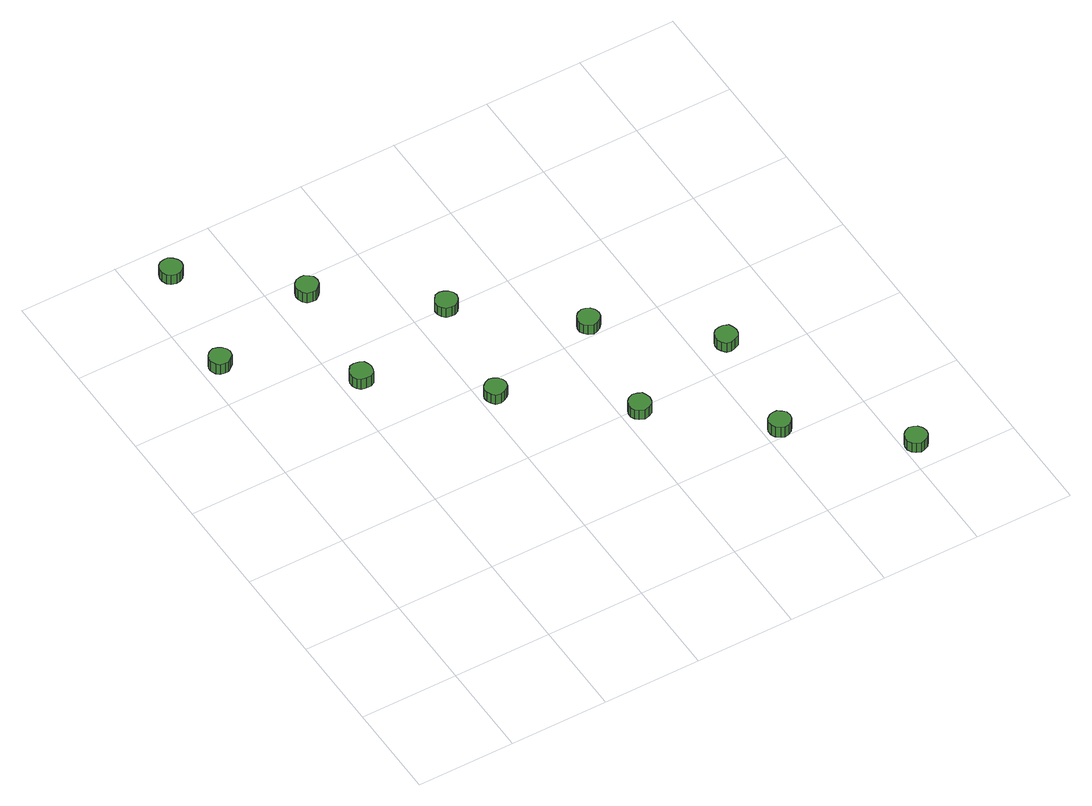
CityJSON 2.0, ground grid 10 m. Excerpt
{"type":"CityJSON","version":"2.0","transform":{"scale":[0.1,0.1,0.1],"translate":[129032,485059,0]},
"CityObjects":{
"tree1":{"type":"SolitaryVegetationObject","attributes":{"function":"something"},"geometry":[{"type":"MultiSurface","lod":"1","boundaries":[[[0,1,2,3,4,5,6,7,8,9,10,11,12,13,14]],[[15,16,17,18,19,20,21,22,23,24,25,26,27,28,29]],[[0,29,28,1]],[[1,28,27,2]],[[2,27,26,3]],[[3,26,25,4]],[[4,25,24,5]],[[5,24,23,6]],[[6,23,22,7]],[[7,22,21,8]],[[8,21,20,9]],[[9,20,19,10]],[[10,19,18,11]],[[11,18,17,12]],[[12,17,16,13]],[[13,16,15,14]],[[14,15,29,0]]]}]},
"tree2":{"type":"SolitaryVegetationObject","attributes":{"function":"something"},"geometry":[{"type":"MultiSurface","lod":"1","boundaries":[[[30,31,32,33,34,35,36,37,38,39,40,41,42,43,44]],[[45,46,47,48,49,50,51,52,53,54,55,56,57,58,59]],[[30,59,58,31]],[[31,58,57,32]],[[32,57,56,33]],[[33,56,55,34]],[[34,55,54,35]],[[35,54,53,36]],[[36,53,52,37]],[[37,52,51,38]],[[38,51,50,39]],[[39,50,49,40]],[[40,49,48,41]],[[41,48,47,42]],[[42,47,46,43]],[[43,46,45,44]],[[44,45,59,30]]]}]},
"tree3":{"type":"SolitaryVegetationObject","attributes":{"function":"something"},"geometry":[{"type":"MultiSurface","lod":"1","boundaries":[[[60,61,62,63,64,65,66,67,68,69,70,71,72,73,74]],[[75,76,77,78,79,80,81,82,83,84,85,86,87,88,89]],[[60,89,88,61]],[[61,88,87,62]],[[62,87,86,63]],[[63,86,85,64]],[[64,85,84,65]],[[65,84,83,66]],[[66,83,82,67]],[[67,82,81,68]],[[68,81,80,69]],[[69,80,79,70]],[[70,79,78,71]],[[71,78,77,72]],[[72,77,76,73]],[[73,76,75,74]],[[74,75,89,60]]]}]},
"tree4":{"type":"SolitaryVegetationObject","attributes":{"function":"something"},"geometry":[{"type":"MultiSurface","lod":"1","boundaries":[[[90,91,92,93,94,95,96,97,98,99,100,101,102,103,104]],[[105,106,107,108,109,110,111,112,113,114,115,116,117,118,119]],[[90,119,118,91]],[[91,118,117,92]],[[92,117,116,93]],[[93,116,115,94]],[[94,115,114,95]],[[95,114,113,96]],[[96,113,112,97]],[[97,112,111,98]],[[98,111,110,99]],[[99,110,109,100]],[[100,109,108,101]],[[101,108,107,102]],[[102,107,106,103]],[[103,106,105,104]],[[104,105,119,90]]]}]},
"tree5":{"type":"SolitaryVegetationObject","attributes":{"function":"something"},"geometry":[{"type":"MultiSurface","lod":"1","boundaries":[[[120,121,122,123,124,125,126,127,128,129,130,131,132,133,134]],[[135,136,137,138,139,140,141,142,143,144,145,146,147,148,149]],[[120,149,148,121]],[[121,148,147,122]],[[122,147,146,123]],[[123,146,145,124]],[[124,145,144,125]],[[125,144,143,126]],[[126,143,142,127]],[[127,142,141,128]],[[128,141,140,129]],[[129,140,139,130]],[[130,139,138,131]],[[131,138,137,132]],[[132,137,136,133]],[[133,136,135,134]],[[134,135,149,120]]]}]},
"tree6":{"type":"SolitaryVegetationObject","attributes":{"function":"something"},"geometry":[{"type":"MultiSurface","lod":"1","boundaries":[[[150,151,152,153,154,155,156,157,158,159,160,161,162,163,164]],[[165,166,167,168,169,170,171,172,173,174,175,176,177,178,179]],[[150,179,178,151]],[[151,178,177,152]],[[152,177,176,153]],[[153,176,175,154]],[[154,175,174,155]],[[155,174,173,156]],[[156,173,172,157]],[[157,172,171,158]],[[158,171,170,159]],[[159,170,169,160]],[[160,169,168,161]],[[161,168,167,162]],[[162,167,166,163]],[[163,166,165,164]],[[164,165,179,150]]]}]},
"tree7":{"type":"SolitaryVegetationObject","attributes":{"function":"something"},"geometry":[{"type":"MultiSurface","lod":"1","boundaries":[[[180,181,182,183,184,185,186,187,188,189,190,191,192,193,194]],[[195,196,197,198,199,200,201,202,203,204,205,206,207,208,209]],[[180,209,208,181]],[[181,208,207,182]],[[182,207,206,183]],[[183,206,205,184]],[[184,205,204,185]],[[185,204,203,186]],[[186,203,202,187]],[[187,202,201,188]],[[188,201,200,189]],[[189,200,199,190]],[[190,199,198,191]],[[191,198,197,192]],[[192,197,196,193]],[[193,196,195,194]],[[194,195,209,180]]]}]},
"tree8":{"type":"SolitaryVegetationObject","attributes":{"function":"something"},"geometry":[{"type":"MultiSurface","lod":"1","boundaries":[[[210,211,212,213,214,215,216,217,218,219,220,221,222,223,224]],[[225,226,227,228,229,230,231,232,233,234,235,236,237,238,239]],[[210,239,238,211]],[[211,238,237,212]],[[212,237,236,213]],[[213,236,235,214]],[[214,235,234,215]],[[215,234,233,216]],[[216,233,232,217]],[[217,232,231,218]],[[218,231,230,219]],[[219,230,229,220]],[[220,229,228,221]],[[221,228,227,222]],[[222,227,226,223]],[[223,226,225,224]],[[224,225,239,210]]]}]},
"tree9":{"type":"SolitaryVegetationObject","attributes":{"function":"something"},"geometry":[{"type":"MultiSurface","lod":"1","boundaries":[[[240,241,242,243,244,245,246,247,248,249,250,251,252,253,254]],[[255,256,257,258,259,260,261,262,263,264,265,266,267,268,269]],[[240,269,268,241]],[[241,268,267,242]],[[242,267,266,243]],[[243,266,265,244]],[[244,265,264,245]],[[245,264,263,246]],[[246,263,262,247]],[[247,262,261,248]],[[248,261,260,249]],[[249,260,259,250]],[[250,259,258,251]],[[251,258,257,252]],[[252,257,256,253]],[[253,256,255,254]],[[254,255,269,240]]]}]},
"tree10":{"type":"SolitaryVegetationObject","attributes":{"function":"something"},"geometry":[{"type":"MultiSurface","lod":"1","boundaries":[[[270,271,272,273,274,275,276,277,278,279,280,281,282,283,284]],[[285,286,287,288,289,290,291,292,293,294,295,296,297,298,299]],[[270,299,298,271]],[[271,298,297,272]],[[272,297,296,273]],[[273,296,295,274]],[[274,295,294,275]],[[275,294,293,276]],[[276,293,292,277]],[[277,292,291,278]],[[278,291,290,279]],[[279,290,289,280]],[[280,289,288,281]],[[281,288,287,282]],[[282,287,286,283]],[[283,286,285,284]],[[284,285,299,270]]]}]},
"tree11":{"type":"SolitaryVegetationObject","attributes":{"function":"something"},"geometry":[{"type":"MultiSurface","lod":"1","boundaries":[[[300,301,302,303,304,305,306,307,308,309,310,311,312,313,314]],[[315,316,317,318,319,320,321,322,323,324,325,326,327,328,329]],[[300,329,328,301]],[[301,328,327,302]],[[302,327,326,303]],[[303,326,325,304]],[[304,325,324,305]],[[305,324,323,306]],[[306,323,322,307]],[[307,322,321,308]],[[308,321,320,309]],[[309,320,319,310]],[[310,319,318,311]],[[311,318,317,312]],[[312,317,316,313]],[[313,316,315,314]],[[314,315,329,300]]]}]}
},
"vertices":[
[30,446,18],[29,450,18],[26,454,18],[22,456,18],[18,457,18],[13,455,18],[10,452,18],[8,448,18],[8,444,18],[10,439,18],[13,436,18],[18,435,18],[22,435,18],[26,438,18],[29,441,18],[29,441,5],[26,438,5],[22,435,5],[18,435,5],[13,436,5],[10,439,5],[8,444,5],[8,448,5],[10,452,5],[13,455,5],[18,457,5],[22,456,5],[26,454,5],[29,450,5],[30,446,5],
[51,566,17],[50,570,17],[47,574,17],[43,577,17],[39,577,17],[34,576,17],[31,573,17],[29,568,17],[29,564,17],[31,559,17],[34,556,17],[39,555,17],[43,555,17],[47,557,17],[50,561,17],[50,561,5],[47,557,5],[43,555,5],[39,555,5],[34,556,5],[31,559,5],[29,564,5],[29,568,5],[31,573,5],[34,576,5],[39,577,5],[43,577,5],[47,574,5],[50,570,5],[51,566,5],
[130,361,20],[129,365,20],[127,369,20],[123,371,20],[118,372,20],[113,371,20],[110,367,20],[108,363,20],[108,358,20],[110,354,20],[113,351,20],[118,350,20],[123,350,20],[127,352,20],[129,356,20],[129,356,7],[127,352,7],[123,350,7],[118,350,7],[113,351,7],[110,354,7],[108,358,7],[108,363,7],[110,367,7],[113,371,7],[118,372,7],[123,371,7],[127,369,7],[129,365,7],[130,361,7],
[146,482,17],[145,487,17],[142,490,17],[138,493,17],[134,493,17],[129,492,17],[126,489,17],[124,484,17],[124,480,17],[126,475,17],[129,472,17],[134,471,17],[138,471,17],[142,474,17],[145,477,17],[145,477,4],[142,474,4],[138,471,4],[134,471,4],[129,472,4],[126,475,4],[124,480,4],[124,484,4],[126,489,4],[129,492,4],[134,493,4],[138,493,4],[142,490,4],[145,487,4],[146,482,4],
[224,278,22],[223,282,22],[220,286,22],[216,288,22],[212,289,22],[207,287,22],[204,284,22],[202,280,22],[202,276,22],[204,272,22],[207,268,22],[212,267,22],[216,268,22],[220,270,22],[223,273,22],[223,273,10],[220,270,10],[216,268,10],[212,267,10],[207,268,10],[204,272,10],[202,276,10],[202,280,10],[204,284,10],[207,287,10],[212,289,10],[216,288,10],[220,286,10],[223,282,10],[224,278,10],
[243,396,21],[242,400,21],[239,404,21],[235,406,21],[231,407,21],[226,406,21],[223,402,21],[221,398,21],[221,393,21],[223,389,21],[226,386,21],[231,385,21],[235,385,21],[239,387,21],[242,391,21],[242,391,9],[239,387,9],[235,385,9],[231,385,9],[226,386,9],[223,389,9],[221,393,9],[221,398,9],[223,402,9],[226,406,9],[231,407,9],[235,406,9],[239,404,9],[242,400,9],[243,396,9],
[326,192,23],[325,196,23],[323,200,23],[319,202,23],[314,203,23],[309,201,23],[306,198,23],[304,194,23],[304,189,23],[306,185,23],[309,182,23],[314,180,23],[319,181,23],[323,183,23],[325,187,23],[325,187,11],[323,183,11],[319,181,11],[314,180,11],[309,182,11],[306,185,11],[304,189,11],[304,194,11],[306,198,11],[309,201,11],[314,203,11],[319,202,11],[323,200,11],[325,196,11],[326,192,11],
[342,307,23],[341,312,23],[338,316,23],[334,318,23],[330,319,23],[325,317,23],[322,314,23],[320,310,23],[320,305,23],[322,301,23],[325,298,23],[330,296,23],[334,297,23],[338,299,23],[341,303,23],[341,303,11],[338,299,11],[334,297,11],[330,296,11],[325,298,11],[322,301,11],[320,305,11],[320,310,11],[322,314,11],[325,317,11],[330,319,11],[334,318,11],[338,316,11],[341,312,11],[342,307,11],
[423,103,26],[422,108,26],[419,111,26],[415,114,26],[411,114,26],[407,113,26],[403,110,26],[401,106,26],[401,101,26],[403,97,26],[407,94,26],[411,92,26],[415,93,26],[419,95,26],[422,99,26],[422,99,13],[419,95,13],[415,93,13],[411,92,13],[407,94,13],[403,97,13],[401,101,13],[401,106,13],[403,110,13],[407,113,13],[411,114,13],[415,114,13],[419,111,13],[422,108,13],[423,103,13],
[438,222,24],[437,227,24],[435,231,24],[430,233,24],[426,233,24],[421,232,24],[418,229,24],[416,225,24],[416,220,24],[418,216,24],[421,212,24],[426,211,24],[430,212,24],[435,214,24],[437,218,24],[437,218,12],[435,214,12],[430,212,12],[426,211,12],[421,212,12],[418,216,12],[416,220,12],[416,225,12],[418,229,12],[421,232,12],[426,233,12],[430,233,12],[435,231,12],[437,227,12],[438,222,12],
[519,20,27],[518,25,27],[515,29,27],[511,31,27],[507,32,27],[502,30,27],[499,27,27],[497,23,27],[497,18,27],[499,14,27],[502,11,27],[507,9,27],[511,10,27],[515,12,27],[518,16,27],[518,16,15],[515,12,15],[511,10,15],[507,9,15],[502,11,15],[499,14,15],[497,18,15],[497,23,15],[499,27,15],[502,30,15],[507,32,15],[511,31,15],[515,29,15],[518,25,15],[519,20,15]
]}
